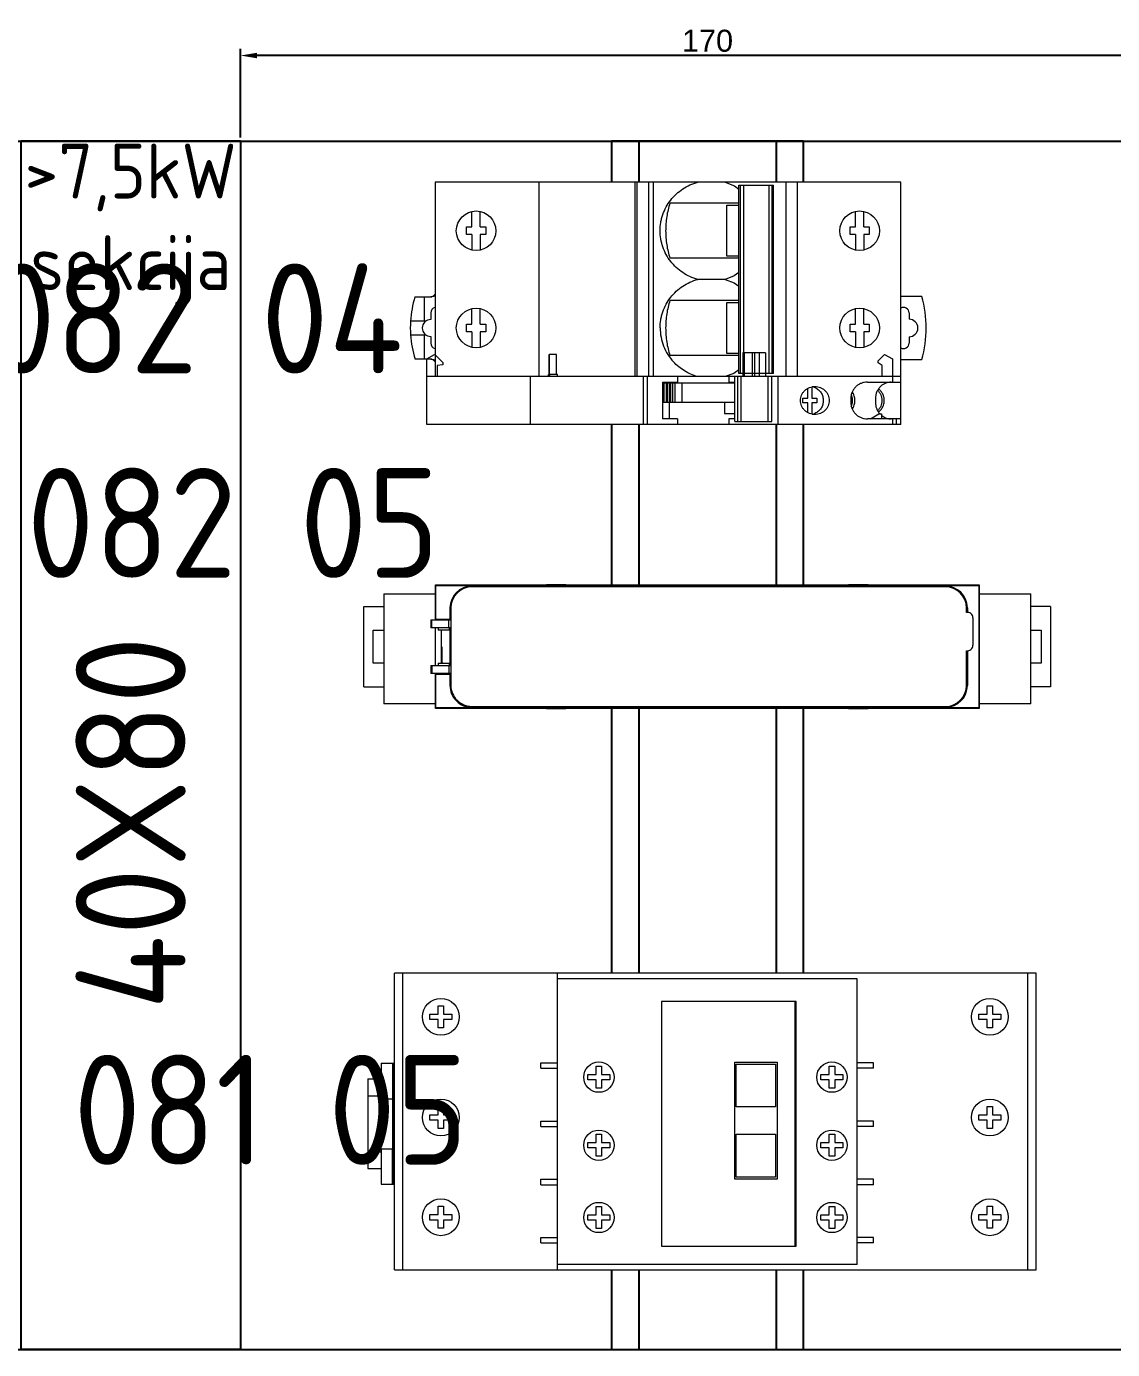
# Model space of a CAD drawing. Header units: millimetres. Extents: x 0 to 69574, y -5 to 41746.
# Drawn here: x 39315.2 to 39512.9, y 32219.4 to 32460.3 of the extents above; entities that cross this region are included whole.
import ezdxf
from ezdxf.enums import TextEntityAlignment as Align

# ---------------------------------------------------------------- set-up
doc = ezdxf.new("R2010")
doc.units = ezdxf.units.MM
doc.set_wipeout_variables(frame=1)
doc.layers.add('! NO PLOT !', color=7, linetype='Continuous', true_color=0xff75dd, plot=False)
doc.layers.add('000-PI-Oprema', color=30, linetype='Continuous', lineweight=5)
for name, color, linetype in [('000-PI_TEXT', 7, 'Continuous'), ('002-PI-Kabelska kanalica', 150, 'Continuous'), ('004-PI-DIN Šina', 3, 'Continuous')]:
    doc.layers.add(name, color=color, linetype=linetype)
doc.styles.add('PI0', font='isocpeur.ttf', dxfattribs={"width": 0.9})
doc.styles.get("Standard").update_dxf_attribs({"font": 'arial.ttf'})
doc.dimstyles.new('ISO-25', dxfattribs={"dimtxt": 4, "dimasz": 3, "dimexe": 1.25, "dimexo": 0.625, "dimtad": 1, "dimtxsty": 'Standard', "dimcen": 3, "dimadec": 0, "dimazin": 0, "dimtfac": 1, "dimtmove": 0, "dimatfit": 3, "dimfxl": 1, "dimarcsym": 0})

# ---------------------------------------------------------------- blocks, each defined once
blk = doc.blocks.new('*U574')
at = {"layer": '002-PI-Kabelska kanalica'}
blk.add_line((80, -100), (80, 791), dxfattribs=at)
blk = doc.blocks.new('*U580')
at = {"layer": '002-PI-Kabelska kanalica'}
for p, q in [((-20, 120), (20, 120)), ((-20, -100), (-20, 120)), ((20, -100), (20, 120)), ((-20, -100), (20, -100))]:
    blk.add_line(p, q, dxfattribs=at)
blk = doc.blocks.new('*U581')
at = {"layer": '004-PI-DIN Šina'}
blk.add_lwpolyline([(220, -17.5), (220, 17.5), (0, 17.5), (0, -17.5)], close=True, dxfattribs=at)
for points in [[(0, 12.5), (220, 12.5)], [(0, -12.5), (220, -12.5)]]:
    blk.add_lwpolyline(points, dxfattribs=at)
blk = doc.blocks.new('*D1397')
at = {"layer": '! NO PLOT !', "color": 0, "lineweight": -2, "ltscale": 0.25, "transparency": 16777216}
for p, q in [((39354.17, 32440.03), (39354.17, 32456.23)), ((39521.17, 32454.98), (39357.17, 32454.98)), ((39524.17, 32440.03), (39524.17, 32456.23))]:
    blk.add_line(p, q, dxfattribs=at)
at = {"layer": '! NO PLOT !', "color": 0, "ltscale": 0.25, "transparency": 16777216}
for points in [[(39357.17, 32455.48), (39357.17, 32454.48), (39354.17, 32454.98)], [(39521.17, 32455.48), (39521.17, 32454.48), (39524.17, 32454.98)]]:
    blk.add_solid(points, dxfattribs=at)
at = {"layer": 'Defpoints', "color": 0, "ltscale": 0.25, "transparency": 16777216}
for p in [(39354.17, 32454.98), (39354.17, 32439.4), (39524.17, 32439.4)]:
    blk.add_point(p, dxfattribs=at)
at = {"layer": '! NO PLOT !', "color": 0, "ltscale": 0.25, "transparency": 16777216, "insert": (39439.17, 32457.65), "char_height": 4, "attachment_point": 5}
blk.add_mtext('170', dxfattribs=at)
blk = doc.blocks.new('*U1086')
at = {"layer": '002-PI-Kabelska kanalica'}
blk.add_line((-20, -100), (-20, 470), dxfattribs=at)
blk = doc.blocks.new('XPSBAC14AC')
blk.add_wipeout([(51947.94, 38327.31), (51951.03, 38327.31), (51951.03, 38330.91), (51965.63, 38330.91), (51965.63, 38327.31), (51967.94, 38327.31), (51967.94, 38317.9), (51969.58, 38317.9), (51969.58, 38218.9), (51967.94, 38218.9), (51967.94, 38209.5), (51965.63, 38209.5), (51965.63, 38205.9), (51951.03, 38205.9), (51951.03, 38209.5), (51947.94, 38209.5), (51947.94, 38218.9), (51947.08, 38218.9), (51947.08, 38317.9), (51947.94, 38317.9)]).dxf.layer = '000-PI-Oprema'
at = {"layer": '000-PI-Oprema'}
for p, q in [((51951.03, 38330.91), (51965.63, 38330.91)), ((51951.03, 38330.91), (51951.03, 38327.31)), ((51965.63, 38330.91), (51965.63, 38327.31)), ((51955.34, 38329.2), (51961.33, 38329.2)), ((51955.34, 38327.31), (51955.34, 38329.2)), ((51961.33, 38329.2), (51961.33, 38327.31)), ((51967.94, 38327.31), (51947.94, 38327.31)), ((51947.94, 38317.9), (51947.94, 38327.31)), ((51967.94, 38327.31), (51967.94, 38317.9)), ((51947.08, 38317.9), (51953.47, 38317.9)), ((51947.17, 38317.82), (51947.08, 38317.9)), ((51947.08, 38299.18), (51947.08, 38317.9)), ((51947.17, 38317.82), (51953.33, 38317.82)), ((51947.17, 38218.99), (51947.17, 38317.82)), ((51953.33, 38317.9), (51953.33, 38315.25)), ((51954.89, 38318.75), (51953.47, 38318.75)), ((51953.47, 38315.09), (51953.47, 38318.75)), ((51954.89, 38318.56), (51953.47, 38318.56)), ((51954.89, 38318.75), (51954.89, 38315.09)), ((51954.89, 38317.9), (51961.77, 38317.9)), ((51963.19, 38318.75), (51961.77, 38318.75)), ((51961.77, 38315.09), (51961.77, 38318.75)), ((51961.77, 38318.56), (51963.19, 38318.56)), ((51963.19, 38318.75), (51963.19, 38315.09)), ((51963.19, 38317.9), (51969.58, 38317.9)), ((51963.33, 38317.9), (51963.33, 38315.25)), ((51963.33, 38317.82), (51969.49, 38317.82)), ((51969.49, 38317.82), (51969.58, 38317.9)), ((51969.49, 38317.82), (51969.49, 38218.99)), ((51969.58, 38317.9), (51969.58, 38299.18)), ((51953.47, 38317.4), (51953.33, 38317.4)), ((51953.47, 38315.4), (51953.33, 38315.4)), ((51954.89, 38315.46), (51953.47, 38315.46)), ((51955.33, 38317.4), (51954.89, 38317.4)), ((51955.33, 38315.4), (51954.89, 38315.4)), ((51955.33, 38317.4), (51955.33, 38315.4)), ((51955.33, 38316.76), (51958.33, 38316.79)), ((51958.33, 38316.79), (51961.33, 38316.76)), ((51961.77, 38317.4), (51961.33, 38317.4)), ((51961.33, 38315.4), (51961.33, 38317.4)), ((51961.77, 38315.4), (51961.33, 38315.4)), ((51961.77, 38315.46), (51963.19, 38315.46)), ((51963.33, 38317.4), (51963.19, 38317.4)), ((51963.33, 38315.4), (51963.19, 38315.4)), ((51953.47, 38315.25), (51951.28, 38315.25)), ((51951.28, 38315.08), (51951.28, 38315.25)), ((51965.38, 38315.08), (51951.28, 38315.08)), ((51961.77, 38315.25), (51954.89, 38315.25)), ((51965.38, 38315.25), (51963.19, 38315.25)), ((51965.38, 38315.25), (51965.38, 38315.08)), ((51947.28, 38311.25), (51947.45, 38311.25)), ((51947.28, 38311.25), (51947.28, 38225.05)), ((51947.45, 38311.25), (51947.45, 38225.05)), ((51969.21, 38311.25), (51969.38, 38311.25)), ((51969.21, 38225.05), (51969.21, 38311.25)), ((51969.38, 38225.05), (51969.38, 38311.25)), ((51947.06, 38299.15), (51947.14, 38299.23)), ((51947.06, 38297.5), (51947.06, 38299.15)), ((51947.14, 38300.15), (51947.08, 38300.15)), ((51969.58, 38300.15), (51969.53, 38300.15)), ((51969.53, 38299.23), (51969.61, 38299.15)), ((51969.61, 38299.15), (51969.61, 38297.5)), ((51947.02, 38297.5), (51947.11, 38297.5)), ((51947.02, 38294.3), (51947.02, 38297.5)), ((51947.11, 38297.67), (51947.08, 38297.67)), ((51947.08, 38297.67), (51947.08, 38297.5)), ((51947.11, 38294.13), (51947.11, 38297.67)), ((51969.59, 38297.67), (51969.56, 38297.67)), ((51969.56, 38297.67), (51969.56, 38294.13)), ((51969.56, 38297.5), (51969.64, 38297.5)), ((51969.59, 38297.5), (51969.59, 38297.67)), ((51969.64, 38297.5), (51969.64, 38294.3)), ((51947.11, 38294.3), (51947.02, 38294.3)), ((51947.06, 38292.65), (51947.06, 38294.3)), ((51947.08, 38294.3), (51947.08, 38294.13)), ((51947.08, 38294.13), (51947.11, 38294.13)), ((51969.64, 38294.3), (51969.56, 38294.3)), ((51969.56, 38294.13), (51969.59, 38294.13)), ((51969.59, 38294.13), (51969.59, 38294.3)), ((51969.61, 38294.3), (51969.61, 38292.65)), ((51947.14, 38292.58), (51947.06, 38292.65)), ((51947.08, 38244.18), (51947.08, 38292.63)), ((51947.08, 38291.65), (51947.14, 38291.65)), ((51969.61, 38292.65), (51969.53, 38292.58)), ((51969.53, 38291.65), (51969.58, 38291.65)), ((51969.58, 38292.63), (51969.58, 38244.18)), ((51947.06, 38244.15), (51947.14, 38244.23)), ((51947.06, 38242.5), (51947.06, 38244.15)), ((51947.14, 38245.15), (51947.08, 38245.15)), ((51969.58, 38245.15), (51969.53, 38245.15)), ((51969.53, 38244.23), (51969.61, 38244.15)), ((51969.61, 38244.15), (51969.61, 38242.5)), ((51947.02, 38239.3), (51947.02, 38242.5)), ((51947.02, 38242.5), (51947.11, 38242.5)), ((51947.08, 38242.67), (51947.08, 38242.5)), ((51947.11, 38242.67), (51947.08, 38242.67)), ((51947.11, 38239.13), (51947.11, 38242.67)), ((51969.56, 38242.67), (51969.56, 38239.13)), ((51969.59, 38242.67), (51969.56, 38242.67)), ((51969.56, 38242.5), (51969.64, 38242.5)), ((51969.59, 38242.5), (51969.59, 38242.67)), ((51969.64, 38242.5), (51969.64, 38239.3)), ((51947.11, 38239.3), (51947.02, 38239.3)), ((51947.06, 38237.65), (51947.06, 38239.3)), ((51947.08, 38239.3), (51947.08, 38239.13)), ((51947.08, 38239.13), (51947.11, 38239.13)), ((51969.64, 38239.3), (51969.56, 38239.3)), ((51969.56, 38239.13), (51969.59, 38239.13)), ((51969.59, 38239.13), (51969.59, 38239.3)), ((51969.61, 38239.3), (51969.61, 38237.65)), ((51947.14, 38237.58), (51947.06, 38237.65)), ((51947.08, 38218.9), (51947.08, 38237.63)), ((51947.08, 38236.65), (51947.14, 38236.65)), ((51969.61, 38237.65), (51969.53, 38237.58)), ((51969.53, 38236.65), (51969.58, 38236.65)), ((51969.58, 38237.63), (51969.58, 38218.9)), ((51947.45, 38225.05), (51947.28, 38225.05)), ((51969.38, 38225.05), (51969.21, 38225.05)), ((51951.28, 38221.05), (51951.28, 38221.22)), ((51951.28, 38221.22), (51957.6, 38221.22)), ((51957.6, 38221.05), (51951.28, 38221.05)), ((51963.58, 38220.05), (51958.58, 38220.05)), ((51964.57, 38221.22), (51965.42, 38221.22)), ((51965.43, 38221.05), (51964.57, 38221.05)), ((51965.43, 38221.05), (51965.42, 38221.22)), ((51947.17, 38218.99), (51947.08, 38218.9)), ((51969.58, 38218.9), (51947.08, 38218.9)), ((51969.49, 38218.99), (51947.17, 38218.99)), ((51947.94, 38209.5), (51947.94, 38218.9)), ((51967.94, 38218.9), (51967.94, 38209.5)), ((51969.49, 38218.99), (51969.58, 38218.9)), ((51947.94, 38209.5), (51967.94, 38209.5)), ((51951.03, 38205.9), (51951.03, 38209.5)), ((51955.33, 38207.61), (51955.33, 38209.5)), ((51961.33, 38209.5), (51961.33, 38207.61)), ((51965.63, 38205.9), (51965.63, 38209.5)), ((51961.33, 38207.61), (51955.33, 38207.61)), ((51965.63, 38205.9), (51951.03, 38205.9))]:
    blk.add_line(p, q, dxfattribs=at)
for centre, radius, start, end in [((51976.28, 37111.64), 1205.24, 90.85346, 90.99635), ((51951.28, 38311.25), 4, 90, 180), ((51951.28, 38311.25), 3.83, 90, 180), ((51965.38, 38311.25), 4, 0, 90), ((51965.38, 38311.25), 3.83, 0, 90), ((51951.28, 38225.05), 4, 180, 270), ((51951.28, 38225.05), 3.83, 180, 270), ((51965.38, 38225.05), 3.83, 270.6387, 0), ((51965.38, 38225.05), 4, 270.625, 0), ((51958.58, 38221.05), 1, 170.1939, 270), ((51963.58, 38221.05), 0.998, 270, 9.9366)]:
    blk.add_arc(centre, radius, start, end, dxfattribs=at)
for points, knots in [([(51947.14, 38299.69), (51947.14, 38299.72), (51947.14, 38299.78), (51947.14, 38299.87), (51947.14, 38299.94), (51947.14, 38300.01), (51947.14, 38300.06), (51947.14, 38300.1), (51947.14, 38300.12), (51947.14, 38300.13), (51947.14, 38300.14), (51947.14, 38300.15), (51947.14, 38300.15), (51947.14, 38300.15)], [0, 0, 0, 0, 0.193096, 0.38017, 0.553085, 0.705022, 0.829881, 0.880646, 0.922911, 0.956185, 0.980215, 0.994834, 1, 1, 1, 1]), ([(51947.14, 38299.23), (51947.14, 38299.23), (51947.14, 38299.24), (51947.14, 38299.24), (51947.14, 38299.25), (51947.14, 38299.28), (51947.14, 38299.32), (51947.14, 38299.37), (51947.14, 38299.44), (51947.14, 38299.55), (51947.14, 38299.63), (51947.14, 38299.69)], [0, 0, 0, 0, 0.00666, 0.022616, 0.047761, 0.081913, 0.175972, 0.300944, 0.452175, 0.623721, 1, 1, 1, 1]), ([(51969.53, 38300.15), (51969.53, 38300.15), (51969.53, 38300.15), (51969.53, 38300.14), (51969.53, 38300.13), (51969.53, 38300.12), (51969.53, 38300.1), (51969.52, 38300.06), (51969.52, 38300.01), (51969.52, 38299.94), (51969.52, 38299.87), (51969.52, 38299.78), (51969.52, 38299.72), (51969.52, 38299.69)], [0, 0, 0, 0, 0.005166, 0.019785, 0.043815, 0.077089, 0.119354, 0.170119, 0.294978, 0.446915, 0.61983, 0.806904, 1, 1, 1, 1]), ([(51969.52, 38299.69), (51969.52, 38299.63), (51969.52, 38299.55), (51969.52, 38299.44), (51969.52, 38299.37), (51969.52, 38299.32), (51969.53, 38299.28), (51969.53, 38299.25), (51969.53, 38299.24), (51969.53, 38299.24), (51969.53, 38299.23), (51969.53, 38299.23)], [0, 0, 0, 0, 0.376279, 0.547825, 0.699056, 0.824028, 0.918087, 0.952239, 0.977384, 0.99334, 1, 1, 1, 1]), ([(51947.14, 38292.11), (51947.14, 38292.17), (51947.14, 38292.26), (51947.14, 38292.36), (51947.14, 38292.43), (51947.14, 38292.49), (51947.14, 38292.53), (51947.14, 38292.55), (51947.14, 38292.56), (51947.14, 38292.57), (51947.14, 38292.58), (51947.14, 38292.58)], [0, 0, 0, 0, 0.37628, 0.547819, 0.699055, 0.824029, 0.918087, 0.952239, 0.977384, 0.99334, 1, 1, 1, 1]), ([(51947.14, 38291.65), (51947.14, 38291.65), (51947.14, 38291.66), (51947.14, 38291.66), (51947.14, 38291.68), (51947.14, 38291.69), (51947.14, 38291.71), (51947.14, 38291.74), (51947.14, 38291.79), (51947.14, 38291.86), (51947.14, 38291.94), (51947.14, 38292.03), (51947.14, 38292.08), (51947.14, 38292.11)], [0, 0, 0, 0, 0.005166, 0.019784, 0.043814, 0.077089, 0.119356, 0.170122, 0.294977, 0.4469, 0.619834, 0.806964, 1, 1, 1, 1]), ([(51969.53, 38292.58), (51969.53, 38292.58), (51969.53, 38292.57), (51969.53, 38292.56), (51969.53, 38292.55), (51969.53, 38292.53), (51969.52, 38292.49), (51969.52, 38292.43), (51969.52, 38292.36), (51969.52, 38292.26), (51969.52, 38292.17), (51969.52, 38292.11)], [0, 0, 0, 0, 0.00666, 0.022616, 0.047761, 0.081913, 0.175972, 0.300945, 0.452176, 0.623721, 1, 1, 1, 1]), ([(51969.52, 38292.11), (51969.52, 38292.08), (51969.52, 38292.03), (51969.52, 38291.94), (51969.52, 38291.86), (51969.52, 38291.79), (51969.52, 38291.74), (51969.53, 38291.71), (51969.53, 38291.69), (51969.53, 38291.68), (51969.53, 38291.66), (51969.53, 38291.66), (51969.53, 38291.65), (51969.53, 38291.65)], [0, 0, 0, 0, 0.193096, 0.38017, 0.553085, 0.705023, 0.829882, 0.880646, 0.922912, 0.956185, 0.980215, 0.994834, 1, 1, 1, 1]), ([(51947.14, 38244.69), (51947.14, 38244.72), (51947.14, 38244.78), (51947.14, 38244.87), (51947.14, 38244.94), (51947.14, 38245.01), (51947.14, 38245.06), (51947.14, 38245.1), (51947.14, 38245.12), (51947.14, 38245.13), (51947.14, 38245.14), (51947.14, 38245.15), (51947.14, 38245.15), (51947.14, 38245.15)], [0, 0, 0, 0, 0.193096, 0.38017, 0.553085, 0.705022, 0.829881, 0.880646, 0.922911, 0.956185, 0.980215, 0.994834, 1, 1, 1, 1]), ([(51947.14, 38244.23), (51947.14, 38244.23), (51947.14, 38244.24), (51947.14, 38244.24), (51947.14, 38244.25), (51947.14, 38244.28), (51947.14, 38244.32), (51947.14, 38244.37), (51947.14, 38244.44), (51947.14, 38244.55), (51947.14, 38244.63), (51947.14, 38244.69)], [0, 0, 0, 0, 0.00666, 0.022616, 0.047761, 0.081913, 0.175972, 0.300944, 0.452175, 0.623721, 1, 1, 1, 1]), ([(51969.53, 38245.15), (51969.53, 38245.15), (51969.53, 38245.15), (51969.53, 38245.14), (51969.53, 38245.13), (51969.53, 38245.12), (51969.53, 38245.1), (51969.52, 38245.06), (51969.52, 38245.01), (51969.52, 38244.94), (51969.52, 38244.87), (51969.52, 38244.78), (51969.52, 38244.72), (51969.52, 38244.69)], [0, 0, 0, 0, 0.005166, 0.019785, 0.043815, 0.077089, 0.119354, 0.170119, 0.294978, 0.446915, 0.61983, 0.806904, 1, 1, 1, 1]), ([(51969.52, 38244.69), (51969.52, 38244.63), (51969.52, 38244.55), (51969.52, 38244.44), (51969.52, 38244.37), (51969.52, 38244.32), (51969.53, 38244.28), (51969.53, 38244.25), (51969.53, 38244.24), (51969.53, 38244.24), (51969.53, 38244.23), (51969.53, 38244.23)], [0, 0, 0, 0, 0.376279, 0.547825, 0.699056, 0.824028, 0.918087, 0.952239, 0.977384, 0.99334, 1, 1, 1, 1]), ([(51947.14, 38237.11), (51947.14, 38237.17), (51947.14, 38237.26), (51947.14, 38237.36), (51947.14, 38237.43), (51947.14, 38237.49), (51947.14, 38237.53), (51947.14, 38237.55), (51947.14, 38237.56), (51947.14, 38237.57), (51947.14, 38237.58), (51947.14, 38237.58)], [0, 0, 0, 0, 0.37628, 0.547819, 0.699055, 0.824029, 0.918087, 0.952239, 0.977384, 0.99334, 1, 1, 1, 1]), ([(51947.14, 38236.65), (51947.14, 38236.65), (51947.14, 38236.66), (51947.14, 38236.66), (51947.14, 38236.68), (51947.14, 38236.69), (51947.14, 38236.71), (51947.14, 38236.74), (51947.14, 38236.79), (51947.14, 38236.86), (51947.14, 38236.94), (51947.14, 38237.03), (51947.14, 38237.08), (51947.14, 38237.11)], [0, 0, 0, 0, 0.005166, 0.019784, 0.043814, 0.077089, 0.119356, 0.170122, 0.294977, 0.4469, 0.619834, 0.806964, 1, 1, 1, 1]), ([(51969.53, 38237.58), (51969.53, 38237.58), (51969.53, 38237.57), (51969.53, 38237.56), (51969.53, 38237.55), (51969.53, 38237.53), (51969.52, 38237.49), (51969.52, 38237.43), (51969.52, 38237.36), (51969.52, 38237.26), (51969.52, 38237.17), (51969.52, 38237.11)], [0, 0, 0, 0, 0.00666, 0.022616, 0.047761, 0.081913, 0.175972, 0.300945, 0.452176, 0.623721, 1, 1, 1, 1]), ([(51969.52, 38237.11), (51969.52, 38237.08), (51969.52, 38237.03), (51969.52, 38236.94), (51969.52, 38236.86), (51969.52, 38236.79), (51969.52, 38236.74), (51969.53, 38236.71), (51969.53, 38236.69), (51969.53, 38236.68), (51969.53, 38236.66), (51969.53, 38236.66), (51969.53, 38236.65), (51969.53, 38236.65)], [0, 0, 0, 0, 0.193096, 0.38017, 0.553085, 0.705023, 0.829882, 0.880646, 0.922912, 0.956185, 0.980215, 0.994834, 1, 1, 1, 1])]:
    blk.add_open_spline(points, degree=3, knots=knots, dxfattribs=at)
blk = doc.blocks.new('LC1D65AE7')
at = {"layer": '000-PI-Oprema'}
for p, q in [((43888.35, 32482.17), (43894.83, 32482.17)), ((43891.22, 32479.69), (43891.22, 32482.17)), ((43894.29, 32479.69), (43894.29, 32482.17)), ((43903.94, 32482.17), (43910.39, 32482.17)), ((43904.49, 32479.69), (43904.49, 32482.17)), ((43907.55, 32479.69), (43907.55, 32482.17)), ((43891.22, 32479.69), (43907.55, 32479.69))]:
    blk.add_line(p, q, dxfattribs=at)
at = {"ltscale": 0.25}
blk.add_wipeout([(43871.99, 32601.39), (43925.99, 32601.39), (43925.99, 32484.59), (43871.99, 32484.59)], dxfattribs=at).dxf.layer = '000-PI-Oprema'
at = {"layer": '000-PI-Oprema'}
for p, q in [((43871.99, 32601.39), (43871.99, 32484.59)), ((43925.99, 32601.39), (43871.99, 32601.39)), ((43925.99, 32599.89), (43871.99, 32599.89)), ((43925.99, 32484.59), (43925.99, 32601.39)), ((43879.42, 32593.46), (43879.42, 32594.96)), ((43879.42, 32594.96), (43880.42, 32594.96)), ((43880.42, 32594.96), (43880.42, 32593.46)), ((43897.74, 32593.46), (43897.74, 32594.96)), ((43897.74, 32594.96), (43898.74, 32594.96)), ((43898.74, 32594.96), (43898.74, 32593.46)), ((43915.91, 32593.46), (43915.91, 32594.96)), ((43915.91, 32594.96), (43916.91, 32594.96)), ((43916.91, 32594.96), (43916.91, 32593.46)), ((43877.92, 32592.46), (43877.92, 32593.46)), ((43877.92, 32593.46), (43879.42, 32593.46)), ((43879.42, 32592.46), (43877.92, 32592.46)), ((43879.42, 32590.96), (43879.42, 32592.46)), ((43880.42, 32593.46), (43881.92, 32593.46)), ((43880.42, 32592.46), (43880.42, 32590.96)), ((43881.92, 32592.46), (43880.42, 32592.46)), ((43881.92, 32593.46), (43881.92, 32592.46)), ((43896.24, 32592.46), (43896.24, 32593.46)), ((43896.24, 32593.46), (43897.74, 32593.46)), ((43897.74, 32592.46), (43896.24, 32592.46)), ((43897.74, 32590.96), (43897.74, 32592.46)), ((43898.74, 32593.46), (43900.24, 32593.46)), ((43898.74, 32592.46), (43898.74, 32590.96)), ((43900.24, 32592.46), (43898.74, 32592.46)), ((43900.24, 32593.46), (43900.24, 32592.46)), ((43914.41, 32592.46), (43914.41, 32593.46)), ((43914.41, 32593.46), (43915.91, 32593.46)), ((43915.91, 32592.46), (43914.41, 32592.46)), ((43915.91, 32590.96), (43915.91, 32592.46)), ((43916.91, 32593.46), (43918.41, 32593.46)), ((43916.91, 32592.46), (43916.91, 32590.96)), ((43918.41, 32592.46), (43916.91, 32592.46)), ((43918.41, 32593.46), (43918.41, 32592.46)), ((43880.42, 32590.96), (43879.42, 32590.96)), ((43898.74, 32590.96), (43897.74, 32590.96)), ((43916.91, 32590.96), (43915.91, 32590.96)), ((43888.29, 32571.79), (43888.29, 32568.79)), ((43889.29, 32571.79), (43888.29, 32571.79)), ((43889.29, 32571.79), (43889.29, 32568.79)), ((43898.89, 32571.79), (43898.89, 32568.79)), ((43899.89, 32571.79), (43898.89, 32571.79)), ((43899.89, 32571.79), (43899.89, 32568.79)), ((43909.49, 32571.79), (43909.49, 32568.79)), ((43910.49, 32571.79), (43909.49, 32571.79)), ((43910.49, 32571.79), (43910.49, 32568.79)), ((43920.09, 32571.79), (43920.09, 32568.79)), ((43921.09, 32571.79), (43920.09, 32571.79)), ((43921.09, 32571.79), (43921.09, 32568.79)), ((43872.99, 32568.79), (43872.99, 32514.19)), ((43924.99, 32568.79), (43872.99, 32568.79)), ((43924.99, 32568.79), (43924.99, 32514.19)), ((43890.4, 32564.7), (43890.4, 32566.2)), ((43890.4, 32566.2), (43891.4, 32566.2)), ((43891.4, 32566.2), (43891.4, 32564.7)), ((43902.79, 32564.7), (43902.79, 32566.2)), ((43902.79, 32566.2), (43903.79, 32566.2)), ((43903.79, 32566.2), (43903.79, 32564.7)), ((43915.95, 32564.7), (43915.95, 32566.2)), ((43915.95, 32566.2), (43916.95, 32566.2)), ((43916.95, 32566.2), (43916.95, 32564.7)), ((43888.9, 32563.7), (43888.9, 32564.7)), ((43888.9, 32564.7), (43890.4, 32564.7)), ((43890.4, 32563.7), (43888.9, 32563.7)), ((43890.4, 32562.2), (43890.4, 32563.7)), ((43891.4, 32564.7), (43892.9, 32564.7)), ((43891.4, 32563.7), (43891.4, 32562.2)), ((43892.9, 32563.7), (43891.4, 32563.7)), ((43892.9, 32564.7), (43892.9, 32563.7)), ((43901.29, 32563.7), (43901.29, 32564.7)), ((43901.29, 32564.7), (43902.79, 32564.7)), ((43902.79, 32563.7), (43901.29, 32563.7)), ((43902.79, 32562.2), (43902.79, 32563.7)), ((43903.79, 32564.7), (43905.29, 32564.7)), ((43903.79, 32563.7), (43903.79, 32562.2)), ((43905.29, 32563.7), (43903.79, 32563.7)), ((43905.29, 32564.7), (43905.29, 32563.7)), ((43914.45, 32563.7), (43914.45, 32564.7)), ((43914.45, 32564.7), (43915.95, 32564.7)), ((43915.95, 32563.7), (43914.45, 32563.7)), ((43915.95, 32562.2), (43915.95, 32563.7)), ((43916.95, 32564.7), (43918.45, 32564.7)), ((43916.95, 32563.7), (43916.95, 32562.2)), ((43918.45, 32563.7), (43916.95, 32563.7)), ((43918.45, 32564.7), (43918.45, 32563.7)), ((43891.4, 32562.2), (43890.4, 32562.2)), ((43903.79, 32562.2), (43902.79, 32562.2)), ((43916.95, 32562.2), (43915.95, 32562.2)), ((43877.11, 32557.7), (43877.11, 32533.19)), ((43921.67, 32557.7), (43877.11, 32557.7)), ((43921.67, 32557.49), (43877.11, 32557.49)), ((43921.67, 32533.19), (43921.67, 32557.7)), ((43888.19, 32546.52), (43888.19, 32554.22)), ((43888.19, 32554.22), (43909.47, 32554.22)), ((43888.53, 32546.79), (43888.53, 32553.95)), ((43888.53, 32553.95), (43896.33, 32553.95)), ((43896.33, 32553.95), (43896.33, 32546.79)), ((43901.28, 32546.76), (43901.28, 32553.91)), ((43901.28, 32553.91), (43909.08, 32553.91)), ((43909.08, 32553.91), (43909.08, 32546.76)), ((43909.47, 32554.22), (43909.47, 32546.52)), ((43909.47, 32546.52), (43888.19, 32546.52)), ((43896.33, 32546.79), (43888.53, 32546.79)), ((43909.08, 32546.76), (43901.28, 32546.76)), ((43877.11, 32533.19), (43921.67, 32533.19)), ((43890.4, 32523.78), (43891.4, 32523.78)), ((43890.4, 32522.28), (43890.4, 32523.78)), ((43891.4, 32523.78), (43891.4, 32522.28)), ((43902.79, 32523.78), (43903.79, 32523.78)), ((43902.79, 32522.28), (43902.79, 32523.78)), ((43903.79, 32523.78), (43903.79, 32522.28)), ((43915.95, 32523.78), (43916.95, 32523.78)), ((43915.95, 32522.28), (43915.95, 32523.78)), ((43916.95, 32523.78), (43916.95, 32522.28)), ((43888.9, 32522.28), (43890.4, 32522.28)), ((43888.9, 32521.28), (43888.9, 32522.28)), ((43890.4, 32521.28), (43888.9, 32521.28)), ((43890.4, 32519.78), (43890.4, 32521.28)), ((43891.4, 32522.28), (43892.9, 32522.28)), ((43892.9, 32521.28), (43891.4, 32521.28)), ((43891.4, 32521.28), (43891.4, 32519.78)), ((43892.9, 32522.28), (43892.9, 32521.28)), ((43901.29, 32522.28), (43902.79, 32522.28)), ((43901.29, 32521.28), (43901.29, 32522.28)), ((43902.79, 32521.28), (43901.29, 32521.28)), ((43902.79, 32519.78), (43902.79, 32521.28)), ((43903.79, 32522.28), (43905.29, 32522.28)), ((43905.29, 32521.28), (43903.79, 32521.28)), ((43903.79, 32521.28), (43903.79, 32519.78)), ((43905.29, 32522.28), (43905.29, 32521.28)), ((43914.45, 32522.28), (43915.95, 32522.28)), ((43914.45, 32521.28), (43914.45, 32522.28)), ((43915.95, 32521.28), (43914.45, 32521.28)), ((43915.95, 32519.78), (43915.95, 32521.28)), ((43916.95, 32522.28), (43918.45, 32522.28)), ((43918.45, 32521.28), (43916.95, 32521.28)), ((43916.95, 32521.28), (43916.95, 32519.78)), ((43918.45, 32522.28), (43918.45, 32521.28)), ((43891.4, 32519.78), (43890.4, 32519.78)), ((43903.79, 32519.78), (43902.79, 32519.78)), ((43916.95, 32519.78), (43915.95, 32519.78)), ((43871.99, 32514.19), (43925.99, 32514.19)), ((43888.29, 32511.19), (43888.29, 32514.19)), ((43889.29, 32511.19), (43889.29, 32514.19)), ((43898.89, 32511.19), (43898.89, 32514.19)), ((43899.89, 32511.19), (43899.89, 32514.19)), ((43909.49, 32511.19), (43909.49, 32514.19)), ((43910.49, 32511.19), (43910.49, 32514.19)), ((43920.09, 32511.19), (43920.09, 32514.19)), ((43921.09, 32511.19), (43921.09, 32514.19)), ((43889.29, 32511.19), (43888.29, 32511.19)), ((43899.89, 32511.19), (43898.89, 32511.19)), ((43910.49, 32511.19), (43909.49, 32511.19)), ((43921.09, 32511.19), (43920.09, 32511.19)), ((43877.92, 32493.52), (43879.42, 32493.52)), ((43877.92, 32492.52), (43877.92, 32493.52)), ((43879.42, 32495.02), (43880.42, 32495.02)), ((43879.42, 32493.52), (43879.42, 32495.02)), ((43880.42, 32495.02), (43880.42, 32493.52)), ((43880.42, 32493.52), (43881.92, 32493.52)), ((43881.92, 32493.52), (43881.92, 32492.52)), ((43896.24, 32493.52), (43897.74, 32493.52)), ((43896.24, 32492.52), (43896.24, 32493.52)), ((43897.74, 32495.02), (43898.74, 32495.02)), ((43897.74, 32493.52), (43897.74, 32495.02)), ((43898.74, 32495.02), (43898.74, 32493.52)), ((43898.74, 32493.52), (43900.24, 32493.52)), ((43900.24, 32493.52), (43900.24, 32492.52)), ((43914.41, 32493.52), (43915.91, 32493.52)), ((43914.41, 32492.52), (43914.41, 32493.52)), ((43915.91, 32495.02), (43916.91, 32495.02)), ((43915.91, 32493.52), (43915.91, 32495.02)), ((43916.91, 32495.02), (43916.91, 32493.52)), ((43916.91, 32493.52), (43918.41, 32493.52)), ((43918.41, 32493.52), (43918.41, 32492.52)), ((43879.42, 32492.52), (43877.92, 32492.52)), ((43879.42, 32491.02), (43879.42, 32492.52)), ((43881.92, 32492.52), (43880.42, 32492.52)), ((43880.42, 32492.52), (43880.42, 32491.02)), ((43897.74, 32492.52), (43896.24, 32492.52)), ((43897.74, 32491.02), (43897.74, 32492.52)), ((43900.24, 32492.52), (43898.74, 32492.52)), ((43898.74, 32492.52), (43898.74, 32491.02)), ((43915.91, 32492.52), (43914.41, 32492.52)), ((43915.91, 32491.02), (43915.91, 32492.52)), ((43918.41, 32492.52), (43916.91, 32492.52)), ((43916.91, 32492.52), (43916.91, 32491.02)), ((43880.42, 32491.02), (43879.42, 32491.02)), ((43898.74, 32491.02), (43897.74, 32491.02)), ((43916.91, 32491.02), (43915.91, 32491.02)), ((43925.99, 32486.09), (43871.99, 32486.09)), ((43925.99, 32484.59), (43871.99, 32484.59)), ((43888.35, 32482.17), (43888.35, 32484.59)), ((43888.44, 32484.19), (43888.44, 32484.59)), ((43888.44, 32484.4), (43910.33, 32484.4)), ((43888.44, 32484.19), (43894.83, 32484.19)), ((43894.83, 32484.19), (43903.94, 32484.19)), ((43894.83, 32482.17), (43894.83, 32484.19)), ((43910.33, 32484.19), (43903.94, 32484.19)), ((43903.94, 32482.17), (43903.94, 32484.19)), ((43910.33, 32484.19), (43910.33, 32484.59)), ((43910.39, 32482.17), (43910.39, 32484.59))]:
    blk.add_line(p, q, dxfattribs=at)
for centre, radius in [((43879.92, 32592.96), 3.35), ((43898.24, 32592.96), 3.35), ((43916.41, 32592.96), 3.35), ((43890.9, 32564.2), 2.76), ((43903.29, 32564.2), 2.76), ((43916.45, 32564.2), 2.76), ((43890.9, 32521.78), 2.76), ((43903.29, 32521.78), 2.76), ((43916.45, 32521.78), 2.76), ((43879.92, 32493.02), 3.35), ((43898.24, 32493.02), 3.35), ((43916.41, 32493.02), 3.35)]:
    blk.add_circle(centre, radius, dxfattribs=at)
blk = doc.blocks.new('A9F74206')
at = {"layer": '000-PI-Oprema'}
for p, q in [((43768.51, 37223.54), (43768.51, 37225.18)), ((43772.96, 37226), (43772.96, 37223.54)), ((43775.46, 37223.54), (43775.46, 37226)), ((43779.91, 37225.19), (43779.91, 37223.54)), ((43772.96, 37223.54), (43768.51, 37223.54)), ((43779.91, 37223.54), (43775.46, 37223.54)), ((43772.61, 37135.24), (43771.46, 37135.24)), ((43776.96, 37135.24), (43775.81, 37135.24))]:
    blk.add_line(p, q, dxfattribs=at)
for centre, radius, start, end in [((43774.23, 37206.69), 19.35, 93.7668, 107.1978), ((43774.23, 37206.69), 19.35, 86.3591, 93.7668), ((43774.23, 37206.69), 19.35, 72.9337, 86.3591), ((43774.21, 37135.24), 1.6, 180, 0), ((43774.21, 37154.14), 22, 254.849, 285.151)]:
    blk.add_arc(centre, radius, start, end, dxfattribs=at)
at = {"ltscale": 0.25}
blk.add_wipeout([(43765.36, 37221.54), (43800.76, 37221.54), (43800.76, 37136.74), (43765.36, 37136.74)], dxfattribs=at).dxf.layer = '000-PI-Oprema'
at = {"layer": '000-PI-Oprema'}
for p, q in [((43768.51, 37222.11), (43768.51, 37223.54)), ((43772.66, 37222.31), (43771.46, 37222.31)), ((43776.96, 37222.31), (43775.76, 37222.31)), ((43779.91, 37223.54), (43779.91, 37222.11)), ((43765.36, 37136.74), (43765.36, 37221.54)), ((43800.76, 37221.54), (43765.36, 37221.54)), ((43800.76, 37136.74), (43800.76, 37221.54)), ((43773.51, 37214.81), (43770.69, 37214.81)), ((43773.51, 37214.81), (43773.51, 37215.81)), ((43773.51, 37215.81), (43774.91, 37215.81)), ((43774.91, 37215.81), (43774.91, 37214.81)), ((43774.91, 37214.81), (43777.73, 37214.81)), ((43791.21, 37214.81), (43788.39, 37214.81)), ((43791.21, 37214.81), (43791.21, 37215.81)), ((43791.21, 37215.81), (43792.61, 37215.81)), ((43792.61, 37215.81), (43792.61, 37214.81)), ((43792.61, 37214.81), (43795.43, 37214.81)), ((43773.51, 37213.31), (43770.69, 37213.31)), ((43773.51, 37212.31), (43773.51, 37213.31)), ((43774.91, 37212.31), (43773.51, 37212.31)), ((43774.91, 37213.31), (43774.91, 37212.31)), ((43774.91, 37213.31), (43777.73, 37213.31)), ((43791.21, 37213.31), (43788.39, 37213.31)), ((43791.21, 37212.31), (43791.21, 37213.31)), ((43792.61, 37212.31), (43791.21, 37212.31)), ((43792.61, 37213.31), (43792.61, 37212.31)), ((43792.61, 37213.31), (43795.43, 37213.31)), ((43800.76, 37202.64), (43765.36, 37202.64)), ((43800.76, 37185.14), (43765.36, 37185.14)), ((43765.36, 37184.74), (43800.76, 37184.74)), ((43765.36, 37182.64), (43800.76, 37182.64)), ((43800.76, 37181.84), (43765.36, 37181.84)), ((43769.21, 37166.23), (43769.21, 37178.78)), ((43779.21, 37166.23), (43779.21, 37178.78)), ((43786.91, 37166.23), (43786.91, 37178.78)), ((43796.91, 37166.23), (43796.91, 37178.78)), ((43783.06, 37168.72), (43783.06, 37173.72)), ((43769.56, 37166.23), (43769.56, 37168.44)), ((43769.56, 37168.44), (43778.86, 37168.44)), ((43778.86, 37168.44), (43778.86, 37166.23)), ((43787.26, 37168.44), (43796.56, 37168.44)), ((43787.26, 37166.23), (43787.26, 37168.44)), ((43796.56, 37168.44), (43796.56, 37166.23)), ((43765.91, 37159.95), (43765.91, 37166.23)), ((43765.91, 37166.23), (43800.21, 37166.23)), ((43800.21, 37165.96), (43765.91, 37165.96)), ((43800.21, 37165.39), (43765.91, 37165.39)), ((43800.21, 37166.23), (43800.21, 37159.95)), ((43800.21, 37160.79), (43765.91, 37160.79)), ((43765.91, 37160.16), (43800.21, 37160.16)), ((43765.91, 37159.95), (43800.21, 37159.95)), ((43765.36, 37157.64), (43800.76, 37157.64)), ((43800.76, 37155.63), (43765.36, 37155.63)), ((43773.51, 37144.99), (43770.69, 37144.99)), ((43773.51, 37145.99), (43774.91, 37145.99)), ((43773.51, 37144.99), (43773.51, 37145.99)), ((43774.91, 37145.99), (43774.91, 37144.99)), ((43774.91, 37144.99), (43777.73, 37144.99)), ((43791.21, 37144.99), (43788.39, 37144.99)), ((43791.21, 37145.99), (43792.61, 37145.99)), ((43791.21, 37144.99), (43791.21, 37145.99)), ((43792.61, 37145.99), (43792.61, 37144.99)), ((43792.61, 37144.99), (43795.43, 37144.99)), ((43773.51, 37143.49), (43770.69, 37143.49)), ((43773.51, 37142.49), (43773.51, 37143.49)), ((43774.91, 37142.49), (43773.51, 37142.49)), ((43774.91, 37143.49), (43777.73, 37143.49)), ((43774.91, 37143.49), (43774.91, 37142.49)), ((43791.21, 37143.49), (43788.39, 37143.49)), ((43791.21, 37142.49), (43791.21, 37143.49)), ((43792.61, 37142.49), (43791.21, 37142.49)), ((43792.61, 37143.49), (43795.43, 37143.49)), ((43792.61, 37143.49), (43792.61, 37142.49)), ((43765.36, 37136.74), (43800.76, 37136.74)), ((43768.46, 37136.74), (43768.46, 37132.91)), ((43779.96, 37132.91), (43779.96, 37136.74))]:
    blk.add_line(p, q, dxfattribs=at)
for points in [[(43766.62, 37166.23), (43765.95, 37167.15), (43765.36, 37168.72)], [(43783.06, 37168.72), (43782.43, 37167.05), (43781.81, 37166.23)], [(43784.31, 37166.23), (43783.68, 37167.09), (43783.06, 37168.72)], [(43800.76, 37168.72), (43800.12, 37167.04), (43799.51, 37166.23)]]:
    blk.add_lwpolyline(points, dxfattribs=at)
for centre in [(43774.21, 37214.06), (43791.91, 37214.06), (43774.21, 37144.24), (43791.91, 37144.24)]:
    blk.add_circle(centre, 3.6, dxfattribs=at)
for centre, radius, start, end in [((43767.51, 37222.33), 0.997, 308.5163, 347.0319), ((43767.51, 37222.33), 0.997, 347.0631, 359.9849), ((43771.46, 37221.31), 1, 90.0557, 166.524), ((43776.96, 37221.31), 1, 13.4739, 89.9443), ((43780.91, 37222.33), 0.998, 180.0152, 192.8736), ((43780.91, 37222.33), 0.997, 192.9049, 231.4838), ((43771.46, 37136.24), 1, 149.9964, 270), ((43776.96, 37136.24), 1, 270, 30.0038)]:
    blk.add_arc(centre, radius, start, end, dxfattribs=at)
blk.add_ellipse((43774.21, 37222.31), major_axis=(0, 1.55), ratio=0.997493, start_param=-1.570796, end_param=1.570796, dxfattribs=at)
for points, knots in [([(43768.51, 37222.11), (43768.51, 37222.01), (43768.48, 37221.8), (43768.39, 37221.62), (43768.33, 37221.53)], [0, 0, 0, 0, 0.500039, 1, 1, 1, 1]), ([(43780.09, 37221.53), (43780.03, 37221.62), (43779.94, 37221.8), (43779.91, 37222.01), (43779.91, 37222.11)], [0, 0, 0, 0, 0.499961, 1, 1, 1, 1]), ([(43774.21, 37180.56), (43773.65, 37180.56), (43772.52, 37180.45), (43770.88, 37179.98), (43769.36, 37179.21), (43768.46, 37178.52), (43768.04, 37178.14)], [0, 0, 0, 0, 0.249983, 0.499973, 0.749982, 1, 1, 1, 1]), ([(43774.21, 37179.55), (43773.35, 37179.55), (43771.66, 37179.42), (43770, 37179.04), (43769.21, 37178.78)], [0, 0, 0, 0, 0.509146, 1, 1, 1, 1]), ([(43774.21, 37180.56), (43774.71, 37180.56), (43775.47, 37180.5), (43776.45, 37180.29), (43777.41, 37180), (43778.56, 37179.49), (43779.82, 37178.67), (43780.93, 37177.65), (43781.86, 37176.46), (43782.59, 37175.14), (43782.93, 37174.2), (43783.06, 37173.72)], [0, 0, 0, 0, 0.125046, 0.187644, 0.250209, 0.375224, 0.500253, 0.625262, 0.750232, 0.875163, 1, 1, 1, 1]), ([(43779.21, 37178.78), (43778.42, 37179.04), (43776.77, 37179.42), (43775.07, 37179.55), (43774.21, 37179.55)], [0, 0, 0, 0, 0.490854, 1, 1, 1, 1]), ([(43783.06, 37173.72), (43783.19, 37174.2), (43783.54, 37175.14), (43784.26, 37176.46), (43785.2, 37177.65), (43786.31, 37178.67), (43787.57, 37179.49), (43788.95, 37180.1), (43790.41, 37180.47), (43791.41, 37180.56), (43791.91, 37180.56)], [0, 0, 0, 0, 0.124861, 0.249813, 0.374793, 0.499813, 0.624849, 0.749888, 0.874952, 1, 1, 1, 1]), ([(43791.91, 37179.55), (43791.05, 37179.55), (43789.36, 37179.42), (43787.7, 37179.04), (43786.91, 37178.78)], [0, 0, 0, 0, 0.509146, 1, 1, 1, 1]), ([(43791.91, 37180.56), (43792.41, 37180.56), (43793.17, 37180.5), (43794.15, 37180.29), (43795.11, 37180), (43796.26, 37179.49), (43797.52, 37178.67), (43798.63, 37177.65), (43799.56, 37176.46), (43800.29, 37175.14), (43800.63, 37174.2), (43800.76, 37173.72)], [0, 0, 0, 0, 0.125046, 0.187644, 0.250209, 0.375224, 0.500253, 0.625262, 0.750232, 0.875163, 1, 1, 1, 1]), ([(43796.91, 37178.78), (43796.12, 37179.04), (43794.47, 37179.42), (43792.77, 37179.55), (43791.91, 37179.55)], [0, 0, 0, 0, 0.490854, 1, 1, 1, 1]), ([(43765.36, 37173.72), (43765.48, 37174.14), (43765.77, 37174.96), (43766.37, 37176.13), (43767.12, 37177.2), (43767.72, 37177.84), (43768.04, 37178.14)], [0, 0, 0, 0, 0.249803, 0.499808, 0.749905, 1, 1, 1, 1])]:
    blk.add_open_spline(points, degree=3, knots=knots, dxfattribs=at)
blk = doc.blocks.new('A9A26914')
at = {"layer": '000-PI-Oprema'}
for p, q in [((43591.46, 37138.95), (43591.37, 37139.95)), ((43593.37, 37140.45), (43591.87, 37138.95)), ((43592.56, 37141.85), (43593.37, 37140.45)), ((43591.87, 37138.95), (43591.46, 37138.95)), ((43593.32, 37118.23), (43593.32, 37119.58)), ((43593.67, 37080.21), (43593.67, 37084.29)), ((43591.37, 37058.95), (43591.81, 37059.7)), ((43591.81, 37059.7), (43592.18, 37059.7)), ((43592.18, 37059.7), (43593.37, 37058.51)), ((43593.37, 37058.51), (43592.53, 37057.05))]:
    blk.add_line(p, q, dxfattribs=at)
at = {"ltscale": 0.25}
blk.add_wipeout([(43580.62, 37055.55), (43589.32, 37055.55), (43589.32, 37141.85), (43580.62, 37141.85)], dxfattribs=at).dxf.layer = '000-PI-Oprema'
at = {"layer": '000-PI-Oprema'}
for p, q in [((43580.62, 37055.55), (43580.62, 37141.85)), ((43580.62, 37141.85), (43592.56, 37141.85)), ((43589.32, 37085.77), (43589.32, 37141.85)), ((43591.37, 37139.95), (43589.32, 37139.95)), ((43580.62, 37122.95), (43589.32, 37122.95)), ((43589.32, 37119.67), (43589.72, 37119.67)), ((43589.72, 37119.66), (43589.32, 37119.66)), ((43589.72, 37119.51), (43589.32, 37119.51)), ((43589.72, 37118.05), (43589.72, 37119.67)), ((43593.32, 37119.58), (43589.72, 37119.58)), ((43589.72, 37119.58), (43593.32, 37119.58)), ((43589.72, 37119.52), (43593.32, 37119.52)), ((43589.72, 37118.23), (43593.32, 37118.23)), ((43589.32, 37118.05), (43589.72, 37118.05)), ((43589.32, 37102.44), (43580.62, 37102.44)), ((43580.62, 37101.65), (43589.32, 37101.65)), ((43581.62, 37096.19), (43581.62, 37098.96)), ((43588.32, 37098.96), (43581.62, 37098.96)), ((43581.62, 37097.69), (43584.62, 37097.69)), ((43584.62, 37085.77), (43584.62, 37098.76)), ((43584.62, 37098.76), (43588.12, 37098.76)), ((43588.12, 37098.72), (43584.62, 37098.72)), ((43584.62, 37098.61), (43588.12, 37098.61)), ((43588.12, 37098.28), (43584.62, 37098.28)), ((43584.62, 37098.05), (43588.12, 37098.05)), ((43588.12, 37097.72), (43584.62, 37097.72)), ((43584.62, 37097.49), (43588.12, 37097.49)), ((43588.12, 37097.16), (43584.62, 37097.16)), ((43584.62, 37097.03), (43588.12, 37097.03)), ((43588.12, 37096.72), (43584.62, 37096.72)), ((43588.12, 37085.77), (43588.12, 37098.76)), ((43588.12, 37097.69), (43588.32, 37097.69)), ((43588.32, 37098.96), (43588.32, 37096.19)), ((43581.62, 37096.19), (43580.62, 37096.19)), ((43584.62, 37095.33), (43588.12, 37095.33)), ((43589.32, 37096.19), (43588.32, 37096.19)), ((43584.62, 37087.65), (43582.62, 37087.65)), ((43582.62, 37087.65), (43582.62, 37085.77)), ((43581.12, 37085.77), (43589.37, 37085.77)), ((43581.12, 37085.77), (43581.12, 37079.02)), ((43589.37, 37085.28), (43581.12, 37085.28)), ((43581.12, 37084.64), (43589.37, 37084.64)), ((43581.62, 37085.77), (43581.62, 37086.84)), ((43588.32, 37086.84), (43588.32, 37085.77)), ((43589.37, 37079.02), (43589.37, 37085.77)), ((43593.67, 37084.29), (43589.37, 37084.29)), ((43589.37, 37084), (43593.67, 37084)), ((43593.67, 37082.64), (43589.37, 37082.64)), ((43593.67, 37082.21), (43589.37, 37082.21)), ((43589.37, 37079.75), (43581.12, 37079.75)), ((43589.37, 37081.31), (43593.67, 37081.31)), ((43593.67, 37080.21), (43589.37, 37080.21)), ((43589.32, 37077.95), (43580.62, 37077.95)), ((43589.37, 37079.1), (43581.12, 37079.1)), ((43581.12, 37079.02), (43589.37, 37079.02)), ((43589.32, 37055.55), (43589.32, 37079.02)), ((43582.76, 37072.5), (43584.57, 37072.5)), ((43584.57, 37073.42), (43585.37, 37073.42)), ((43584.57, 37072.5), (43584.57, 37073.42)), ((43585.37, 37073.42), (43585.37, 37072.5)), ((43585.37, 37072.5), (43587.18, 37072.5)), ((43584.57, 37071.74), (43582.48, 37071.74)), ((43584.57, 37071.77), (43582.49, 37071.77)), ((43584.57, 37070.83), (43584.57, 37071.77)), ((43585.37, 37070.85), (43584.57, 37070.85)), ((43585.37, 37070.83), (43584.57, 37070.83)), ((43587.46, 37071.77), (43585.37, 37071.77)), ((43585.37, 37071.77), (43585.37, 37070.83)), ((43587.46, 37071.74), (43585.37, 37071.74)), ((43585.32, 37064.67), (43584.62, 37064.67)), ((43581.62, 37055.55), (43581.62, 37061.64)), ((43581.62, 37061.05), (43582.57, 37059.55)), ((43588.32, 37061.64), (43588.32, 37055.55)), ((43582.57, 37059.05), (43581.62, 37059.05)), ((43582.57, 37059.55), (43582.57, 37059.05)), ((43585.37, 37060.17), (43584.57, 37060.17)), ((43585.32, 37060.18), (43584.62, 37060.18)), ((43589.32, 37058.95), (43591.37, 37058.95)), ((43581.62, 37057.05), (43580.62, 37057.05)), ((43580.62, 37056.35), (43581.62, 37056.35)), ((43592.53, 37057.05), (43588.32, 37057.05)), ((43580.62, 37055.55), (43589.32, 37055.55))]:
    blk.add_line(p, q, dxfattribs=at)
for centre, radius, start, end in [((43584.83, 37072.14), 2.41, 191.0149, 198.7633), ((43584.83, 37072.14), 2.41, 198.7596, 203.3378), ((43585.11, 37072.14), 2.41, 336.663, 341.241), ((43585.12, 37072.14), 2.4, 341.2373, 348.9979), ((43584.97, 37066.95), 2.61, 245.6606, 256.7055), ((43584.97, 37066.97), 2.63, 256.711, 261.1084), ((43584.97, 37066.98), 2.64, 261.103, 269.9851), ((43584.97, 37066.98), 2.64, 270.0149, 278.8976), ((43584.97, 37066.97), 2.63, 278.8922, 283.2899), ((43584.98, 37066.95), 2.61, 283.2884, 294.3539), ((43584.56, 37057.2), 2.96, 130.1561, 132.1545)]:
    blk.add_arc(centre, radius, start, end, dxfattribs=at)
for points in [[(43581.62, 37086.84), (43581.29, 37086.84), (43580.96, 37086.84), (43580.62, 37086.84)], [(43589.32, 37086.84), (43588.99, 37086.84), (43588.66, 37086.84), (43588.32, 37086.84)]]:
    blk.add_open_spline(points, degree=3, dxfattribs=at)
for points, knots in [([(43582.42, 37071.19), (43582.42, 37071.36), (43582.45, 37071.7), (43582.6, 37072.19), (43582.83, 37072.64), (43583.15, 37073.05), (43583.53, 37073.38), (43583.98, 37073.63), (43584.46, 37073.78), (43584.8, 37073.82), (43584.97, 37073.82)], [0, 0, 0, 0, 0.124919, 0.249956, 0.374927, 0.499943, 0.624963, 0.749961, 0.875027, 1, 1, 1, 1]), ([(43584.97, 37073.82), (43585.14, 37073.82), (43585.48, 37073.78), (43585.97, 37073.63), (43586.41, 37073.38), (43586.8, 37073.05), (43587.11, 37072.64), (43587.35, 37072.19), (43587.49, 37071.7), (43587.52, 37071.36), (43587.52, 37071.19)], [0, 0, 0, 0, 0.124979, 0.250049, 0.375041, 0.500054, 0.625065, 0.750031, 0.875075, 1, 1, 1, 1]), ([(43584.97, 37068.59), (43584.8, 37068.59), (43584.47, 37068.62), (43583.98, 37068.77), (43583.53, 37069.02), (43583.15, 37069.35), (43582.83, 37069.75), (43582.6, 37070.2), (43582.45, 37070.69), (43582.42, 37071.03), (43582.42, 37071.19)], [0, 0, 0, 0, 0.125015, 0.250108, 0.375103, 0.5001, 0.625084, 0.750024, 0.875056, 1, 1, 1, 1]), ([(43584.97, 37069.67), (43584.72, 37069.67), (43584.22, 37069.74), (43583.54, 37070.05), (43582.98, 37070.54), (43582.72, 37070.96), (43582.62, 37071.19)], [0, 0, 0, 0, 0.252806, 0.5042, 0.753336, 1, 1, 1, 1]), ([(43587.52, 37071.19), (43587.52, 37071.03), (43587.49, 37070.69), (43587.35, 37070.2), (43587.11, 37069.75), (43586.8, 37069.35), (43586.41, 37069.02), (43585.97, 37068.77), (43585.48, 37068.62), (43585.14, 37068.59), (43584.97, 37068.59)], [0, 0, 0, 0, 0.12494, 0.249969, 0.374913, 0.499901, 0.624903, 0.749901, 0.87499, 1, 1, 1, 1]), ([(43587.33, 37071.19), (43587.23, 37070.96), (43586.97, 37070.54), (43586.4, 37070.05), (43585.72, 37069.74), (43585.22, 37069.67), (43584.97, 37069.67)], [0, 0, 0, 0, 0.246664, 0.4958, 0.747194, 1, 1, 1, 1]), ([(43584.62, 37064.67), (43584.43, 37064.67), (43584.03, 37064.63), (43583.46, 37064.45), (43582.94, 37064.17), (43582.48, 37063.79), (43582.11, 37063.32), (43581.83, 37062.8), (43581.66, 37062.23), (43581.62, 37061.83), (43581.62, 37061.64)], [0, 0, 0, 0, 0.12527, 0.250537, 0.375716, 0.500798, 0.625765, 0.75061, 0.875372, 1, 1, 1, 1]), ([(43583.42, 37064.41), (43583.64, 37064.24), (43584.14, 37063.99), (43584.7, 37063.9), (43584.97, 37063.9)], [0, 0, 0, 0, 0.49829, 1, 1, 1, 1]), ([(43584.97, 37063.9), (43585.25, 37063.9), (43585.8, 37063.99), (43586.3, 37064.24), (43586.53, 37064.41)], [0, 0, 0, 0, 0.50171, 1, 1, 1, 1]), ([(43588.32, 37061.64), (43588.32, 37061.83), (43588.28, 37062.23), (43588.11, 37062.8), (43587.84, 37063.32), (43587.46, 37063.78), (43587.01, 37064.17), (43586.48, 37064.45), (43585.92, 37064.63), (43585.52, 37064.67), (43585.32, 37064.67)], [0, 0, 0, 0, 0.124613, 0.249358, 0.374199, 0.499167, 0.62425, 0.749435, 0.874718, 1, 1, 1, 1]), ([(43582.25, 37059.06), (43582.15, 37058.93), (43581.97, 37058.66), (43581.77, 37058.23), (43581.65, 37057.76), (43581.62, 37057.44), (43581.62, 37057.29)], [0, 0, 0, 0, 0.251445, 0.501677, 0.751234, 1, 1, 1, 1]), ([(43584.62, 37060.18), (43584.44, 37060.18), (43584.08, 37060.15), (43583.56, 37060.01), (43583.08, 37059.79), (43582.78, 37059.58), (43582.65, 37059.47)], [0, 0, 0, 0, 0.251122, 0.501975, 0.751634, 1, 1, 1, 1]), ([(43582.87, 37059.64), (43582.99, 37059.47), (43583.26, 37059.17), (43583.78, 37058.83), (43584.36, 37058.62), (43584.77, 37058.57), (43584.97, 37058.57)], [0, 0, 0, 0, 0.247399, 0.496815, 0.747955, 1, 1, 1, 1]), ([(43584.97, 37059.01), (43584.8, 37059.01), (43584.45, 37059.04), (43583.95, 37059.2), (43583.5, 37059.44), (43583.23, 37059.67), (43583.11, 37059.79)], [0, 0, 0, 0, 0.251537, 0.502418, 0.752062, 1, 1, 1, 1]), ([(43586.83, 37059.79), (43586.71, 37059.67), (43586.45, 37059.44), (43585.99, 37059.2), (43585.49, 37059.04), (43585.15, 37059.01), (43584.97, 37059.01)], [0, 0, 0, 0, 0.247939, 0.497584, 0.748464, 1, 1, 1, 1]), ([(43584.97, 37058.57), (43585.18, 37058.57), (43585.59, 37058.62), (43586.17, 37058.83), (43586.68, 37059.17), (43586.96, 37059.47), (43587.07, 37059.64)], [0, 0, 0, 0, 0.252045, 0.503185, 0.752601, 1, 1, 1, 1]), ([(43588.32, 37057.29), (43588.32, 37057.48), (43588.28, 37057.86), (43588.11, 37058.4), (43587.83, 37058.91), (43587.46, 37059.35), (43587, 37059.71), (43586.48, 37059.98), (43585.91, 37060.15), (43585.52, 37060.18), (43585.32, 37060.18)], [0, 0, 0, 0, 0.12283, 0.246082, 0.369858, 0.494448, 0.619883, 0.746065, 0.872922, 1, 1, 1, 1])]:
    blk.add_open_spline(points, degree=3, knots=knots, dxfattribs=at)

msp = doc.modelspace()

# ---------------------------------------------------------------- linework, layer by layer
at = {"layer": '! NO PLOT !', "ltscale": 0.25}
msp.add_line((39354.172, 32439.404), (39524.172, 32439.404), dxfattribs=at)

# ---------------------------------------------------------------- block references
for name, p, rotation in [('*U574', (39164.172, 32519.404), 270), ('*U580', (39334.172, 32339.404), 180), ('*U581', (39439.172, 32439.404), 270), ('*U1086', (39224.172, 32199.404), 270)]:
    msp.add_blockref(name, p, dxfattribs=dict(rotation=rotation))

# ---------------------------------------------------------------- texts
at = {"layer": '! NO PLOT !', "insert": (39334.172, 32424.106), "char_height": 10, "width": 70.16793, "attachment_point": 5, "style": 'PI0'}
msp.add_mtext('{\\fISOCPEUR|b0|i0|c238|p34;>7,5kW sekcija}', dxfattribs=at)
at = {"insert": (39334.172, 32315.269), "char_height": 20, "width": 16.78721, "attachment_point": 5, "rotation": 90, "style": 'PI0'}
msp.add_mtext('{\\fISOCPEUR|b0|i0|c238|p34;4}0X{\\fISOCPEUR|b0|i0|c238|p34;8}0', dxfattribs=at)
at = {"layer": '000-PI_TEXT', "style": 'PI0', "width": 0.9}
for s, p in [('-Q 082 04', (39326.238, 32407.139)), ('-RP 082 05', (39326.101, 32369.93))]:
    msp.add_text(s, height=20, dxfattribs=at).set_placement(p, align=Align.MIDDLE)

# ---------------------------------------------------------------- dimensions: what is measured, and where the dimension line sits
at = {"layer": '! NO PLOT !', "ltscale": 0.25}
dim = msp.add_linear_dim(base=(39354.172, 32454.983), p1=(39524.172, 32439.404), p2=(39354.172, 32439.404), dimstyle='ISO-25', dxfattribs=at)
dim.commit()
dim.dimension.update_dxf_attribs({"geometry": '*D1397', "text_midpoint": (39439.172, 32457.65)})

# ---------------------------------------------------------------- next in the draw order: block references
at = {"layer": '! NO PLOT !', "rotation": 270}
msp.add_blockref('LC1D65AE7', (6897.622, 76159.892), dxfattribs=at)
at = {"layer": '000-PI-Oprema', "rotation": 89.99999999999999}
msp.add_blockref('A9F74206', (76611.106, -11368.831), dxfattribs=at)
at = {"layer": '000-PI-Oprema', "ltscale": 0.25, "rotation": 89.99999999999999}
msp.add_blockref('XPSBAC14AC', (77707.538, -19610.966), dxfattribs=at)

# ---------------------------------------------------------------- next in the draw order: block references
at = {"layer": '000-PI-Oprema', "rotation": 89.99999999999999}
msp.add_blockref('A9A26914', (76529.92, -11192.791), dxfattribs=at)

# ---------------------------------------------------------------- next in the draw order: texts
at = {"layer": '000-PI_TEXT', "style": 'PI0', "width": 0.9}
msp.add_text('-KM 081 05', height=20, dxfattribs=at).set_placement((39331.581, 32263.082), align=Align.MIDDLE)

doc.saveas('drawing.dxf')
